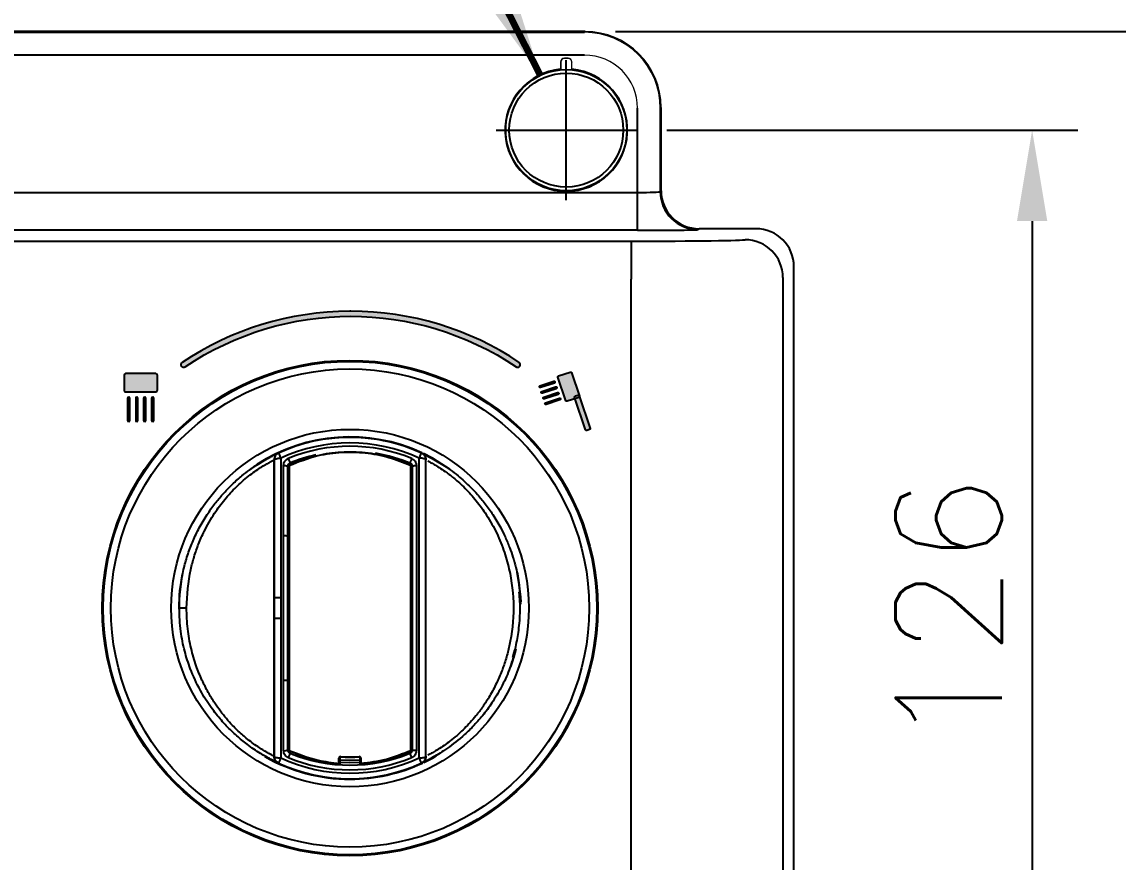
# Model space of a CAD drawing. Extents: x 14808 to 20058, y -13198 to -11680.
# Drawn here: x 18568.38 to 18604.49, y -12334.95 to -12307.26 of the extents above; entities that cross this region are included whole.
import ezdxf

# ---------------------------------------------------------------- set-up
doc = ezdxf.new("R2010")
doc.units = 0
doc.header["$LTSCALE"] = 7
doc.header["$MEASUREMENT"] = 0
doc.linetypes.add('CENTER', pattern=[2, 1.25, -0.25, 0.25, -0.25])
doc.layers.get('0').update_dxf_attribs({"color": 2, "linetype": 'CONTINUOUS'})
for name, color, linetype in [('00_COMPONENTS', 7, 'CONTINUOUS'), ('CL', 1, 'CENTER'), ('D', 2, 'CONTINUOUS')]:
    doc.layers.add(name, color=color, linetype=linetype)
doc.styles.add('GHS', font='romans', dxfattribs={"bigfont": 'ghs'})
doc.dimstyles.new('STANDARD$7', dxfattribs={"dimtxt": 3.5, "dimasz": 3, "dimexe": 1, "dimexo": 0.0625, "dimgap": 1, "dimtad": 1, "dimdec": 4, "dimzin": 0, "dimdsep": 46, "dimtxsty": 'GHS', "dimcen": 1, "dimclrt": 2, "dimadec": 0, "dimazin": 0, "dimtfac": 1, "dimtdec": 4, "dimtofl": 0, "dimtmove": 0, "dimatfit": 3, "dimfxl": 1, "dimtolj": 1, "dimtzin": 0, "dimarcsym": 0})

msp = doc.modelspace()

# ---------------------------------------------------------------- hatches: boundary and pattern name
at = {"layer": 'D'}
h = msp.add_hatch(color=256, dxfattribs=at)
h.dxf.hatch_style = 2
edge = h.paths.add_edge_path()
edge.add_spline(control_points=[(18584.708, -12318.645), (18584.692, -12318.645), (18584.674, -12318.64), (18584.659, -12318.63), (18581.351, -12316.407), (18577.069, -12316.407), (18573.753, -12318.63), (18573.712, -12318.657), (18573.657, -12318.646), (18573.63, -12318.606), (18573.603, -12318.565), (18573.614, -12318.511), (18573.654, -12318.484), (18575.287, -12317.389), (18577.195, -12316.807), (18579.174, -12316.799), (18579.188, -12316.799), (18579.201, -12316.799), (18579.215, -12316.799), (18581.201, -12316.799), (18583.117, -12317.381), (18584.758, -12318.484), (18584.798, -12318.511), (18584.809, -12318.566), (18584.782, -12318.606), (18584.765, -12318.632), (18584.737, -12318.645), (18584.708, -12318.645)], knot_values=[0, 0, 0, 0, 1, 1, 1, 2, 2, 2, 3, 3, 3, 4, 4, 4, 5, 5, 5, 6, 6, 6, 7, 7, 7, 8, 8, 8, 9, 9, 9, 9], degree=3, periodic=0)
h = msp.add_hatch(color=256, dxfattribs=at)
h.dxf.hatch_style = 2
edge = h.paths.add_edge_path()
edge.add_spline(control_points=[(18572.84, -12319.402), (18572.84, -12319.429), (18572.818, -12319.452), (18572.79, -12319.452), (18572.79, -12319.452), (18571.791, -12319.452), (18571.791, -12319.452), (18571.764, -12319.452), (18571.741, -12319.429), (18571.741, -12319.402), (18571.741, -12319.402), (18571.741, -12318.901), (18571.741, -12318.901), (18571.741, -12318.874), (18571.764, -12318.851), (18571.791, -12318.851), (18571.791, -12318.851), (18572.79, -12318.851), (18572.79, -12318.851), (18572.818, -12318.851), (18572.84, -12318.874), (18572.84, -12318.901), (18572.84, -12318.901), (18572.84, -12319.402), (18572.84, -12319.402)], knot_values=[0, 0, 0, 0, 1, 1, 1, 2, 2, 2, 3, 3, 3, 4, 4, 4, 5, 5, 5, 6, 6, 6, 7, 7, 7, 8, 8, 8, 8], degree=3, periodic=0)
h = msp.add_hatch(color=256, dxfattribs=at)
h.dxf.hatch_style = 2
edge = h.paths.add_edge_path()
edge.add_spline(control_points=[(18586.291, -12319.749), (18586.296, -12319.763), (18586.315, -12319.769), (18586.335, -12319.763), (18586.335, -12319.763), (18586.719, -12319.635), (18586.719, -12319.635), (18586.738, -12319.629), (18586.75, -12319.612), (18586.745, -12319.597), (18586.745, -12319.597), (18586.485, -12318.817), (18586.485, -12318.817), (18586.48, -12318.802), (18586.46, -12318.796), (18586.441, -12318.803), (18586.441, -12318.803), (18586.057, -12318.93), (18586.057, -12318.93), (18586.038, -12318.937), (18586.026, -12318.954), (18586.031, -12318.968), (18586.031, -12318.968), (18586.291, -12319.749), (18586.291, -12319.749)], knot_values=[0, 0, 0, 0, 1, 1, 1, 2, 2, 2, 3, 3, 3, 4, 4, 4, 5, 5, 5, 6, 6, 6, 7, 7, 7, 8, 8, 8, 8], degree=3, periodic=0)
h = msp.add_hatch(color=256, dxfattribs=at)
h.dxf.hatch_style = 2
edge = h.paths.add_edge_path()
edge.add_spline(control_points=[(18585.464, -12319.316), (18585.464, -12319.316), (18585.918, -12319.165), (18585.918, -12319.165), (18585.935, -12319.159), (18585.944, -12319.14), (18585.938, -12319.123), (18585.932, -12319.106), (18585.914, -12319.097), (18585.897, -12319.103), (18585.897, -12319.103), (18585.443, -12319.254), (18585.443, -12319.254), (18585.426, -12319.26), (18585.417, -12319.278), (18585.423, -12319.295), (18585.428, -12319.312), (18585.447, -12319.322), (18585.464, -12319.316)], knot_values=[0, 0, 0, 0, 1, 1, 1, 2, 2, 2, 3, 3, 3, 4, 4, 4, 5, 5, 5, 6, 6, 6, 6], degree=3, periodic=0)
h = msp.add_hatch(color=256, dxfattribs=at)
h.dxf.hatch_style = 2
edge = h.paths.add_edge_path()
edge.add_spline(control_points=[(18585.526, -12319.501), (18585.526, -12319.501), (18585.979, -12319.35), (18585.979, -12319.35), (18585.997, -12319.344), (18586.006, -12319.326), (18586, -12319.309), (18585.994, -12319.292), (18585.976, -12319.283), (18585.959, -12319.288), (18585.959, -12319.288), (18585.505, -12319.44), (18585.505, -12319.44), (18585.488, -12319.445), (18585.479, -12319.464), (18585.484, -12319.481), (18585.49, -12319.498), (18585.509, -12319.507), (18585.526, -12319.501)], knot_values=[0, 0, 0, 0, 1, 1, 1, 2, 2, 2, 3, 3, 3, 4, 4, 4, 5, 5, 5, 6, 6, 6, 6], degree=3, periodic=0)
h = msp.add_hatch(color=256, dxfattribs=at)
h.dxf.hatch_style = 2
edge = h.paths.add_edge_path()
edge.add_spline(control_points=[(18571.895, -12320.426), (18571.876, -12320.426), (18571.86, -12320.41), (18571.86, -12320.391), (18571.86, -12320.391), (18571.86, -12319.664), (18571.86, -12319.664), (18571.86, -12319.644), (18571.876, -12319.628), (18571.895, -12319.628), (18571.915, -12319.628), (18571.931, -12319.644), (18571.931, -12319.664), (18571.931, -12319.664), (18571.931, -12320.391), (18571.931, -12320.391), (18571.931, -12320.41), (18571.915, -12320.426), (18571.895, -12320.426)], knot_values=[0, 0, 0, 0, 1, 1, 1, 2, 2, 2, 3, 3, 3, 4, 4, 4, 5, 5, 5, 6, 6, 6, 6], degree=3, periodic=0)
h = msp.add_hatch(color=256, dxfattribs=at)
h.dxf.hatch_style = 2
edge = h.paths.add_edge_path()
edge.add_spline(control_points=[(18572.159, -12320.426), (18572.139, -12320.426), (18572.124, -12320.41), (18572.124, -12320.391), (18572.124, -12320.391), (18572.124, -12319.664), (18572.124, -12319.664), (18572.124, -12319.644), (18572.139, -12319.628), (18572.159, -12319.628), (18572.178, -12319.628), (18572.194, -12319.644), (18572.194, -12319.664), (18572.194, -12319.664), (18572.194, -12320.391), (18572.194, -12320.391), (18572.194, -12320.41), (18572.178, -12320.426), (18572.159, -12320.426)], knot_values=[0, 0, 0, 0, 1, 1, 1, 2, 2, 2, 3, 3, 3, 4, 4, 4, 5, 5, 5, 6, 6, 6, 6], degree=3, periodic=0)
h = msp.add_hatch(color=256, dxfattribs=at)
h.dxf.hatch_style = 2
edge = h.paths.add_edge_path()
edge.add_spline(control_points=[(18572.422, -12320.426), (18572.403, -12320.426), (18572.387, -12320.41), (18572.387, -12320.391), (18572.387, -12320.391), (18572.387, -12319.664), (18572.387, -12319.664), (18572.387, -12319.644), (18572.403, -12319.628), (18572.422, -12319.628), (18572.442, -12319.628), (18572.458, -12319.644), (18572.458, -12319.664), (18572.458, -12319.664), (18572.458, -12320.391), (18572.458, -12320.391), (18572.458, -12320.41), (18572.442, -12320.426), (18572.422, -12320.426)], knot_values=[0, 0, 0, 0, 1, 1, 1, 2, 2, 2, 3, 3, 3, 4, 4, 4, 5, 5, 5, 6, 6, 6, 6], degree=3, periodic=0)
h = msp.add_hatch(color=256, dxfattribs=at)
h.dxf.hatch_style = 2
edge = h.paths.add_edge_path()
edge.add_spline(control_points=[(18572.686, -12320.426), (18572.667, -12320.426), (18572.651, -12320.41), (18572.651, -12320.391), (18572.651, -12320.391), (18572.651, -12319.664), (18572.651, -12319.664), (18572.651, -12319.644), (18572.667, -12319.628), (18572.686, -12319.628), (18572.706, -12319.628), (18572.721, -12319.644), (18572.721, -12319.664), (18572.721, -12319.664), (18572.721, -12320.391), (18572.721, -12320.391), (18572.721, -12320.41), (18572.706, -12320.426), (18572.686, -12320.426)], knot_values=[0, 0, 0, 0, 1, 1, 1, 2, 2, 2, 3, 3, 3, 4, 4, 4, 5, 5, 5, 6, 6, 6, 6], degree=3, periodic=0)
h = msp.add_hatch(color=256, dxfattribs=at)
h.dxf.hatch_style = 2
edge = h.paths.add_edge_path()
edge.add_spline(control_points=[(18585.588, -12319.687), (18585.588, -12319.687), (18586.041, -12319.536), (18586.041, -12319.536), (18586.058, -12319.53), (18586.068, -12319.511), (18586.062, -12319.495), (18586.056, -12319.477), (18586.038, -12319.468), (18586.021, -12319.474), (18586.021, -12319.474), (18585.567, -12319.625), (18585.567, -12319.625), (18585.55, -12319.631), (18585.541, -12319.649), (18585.547, -12319.666), (18585.552, -12319.684), (18585.571, -12319.693), (18585.588, -12319.687)], knot_values=[0, 0, 0, 0, 1, 1, 1, 2, 2, 2, 3, 3, 3, 4, 4, 4, 5, 5, 5, 6, 6, 6, 6], degree=3, periodic=0)
h = msp.add_hatch(color=256, dxfattribs=at)
h.dxf.hatch_style = 2
edge = h.paths.add_edge_path()
edge.add_spline(control_points=[(18585.65, -12319.873), (18585.65, -12319.873), (18586.103, -12319.721), (18586.103, -12319.721), (18586.12, -12319.716), (18586.129, -12319.697), (18586.123, -12319.68), (18586.118, -12319.663), (18586.1, -12319.654), (18586.082, -12319.659), (18586.082, -12319.659), (18585.629, -12319.811), (18585.629, -12319.811), (18585.612, -12319.816), (18585.603, -12319.835), (18585.608, -12319.852), (18585.614, -12319.869), (18585.633, -12319.878), (18585.65, -12319.873)], knot_values=[0, 0, 0, 0, 1, 1, 1, 2, 2, 2, 3, 3, 3, 4, 4, 4, 5, 5, 5, 6, 6, 6, 6], degree=3, periodic=0)
h = msp.add_hatch(color=256, dxfattribs=at)
h.dxf.hatch_style = 2
edge = h.paths.add_edge_path()
edge.add_spline(control_points=[(18586.944, -12320.71), (18586.95, -12320.727), (18586.97, -12320.735), (18586.99, -12320.729), (18586.99, -12320.729), (18587.074, -12320.7), (18587.074, -12320.7), (18587.093, -12320.694), (18587.104, -12320.675), (18587.099, -12320.658), (18587.099, -12320.658), (18586.739, -12319.58), (18586.739, -12319.58), (18586.734, -12319.563), (18586.713, -12319.554), (18586.694, -12319.561), (18586.694, -12319.561), (18586.609, -12319.589), (18586.609, -12319.589), (18586.59, -12319.595), (18586.579, -12319.614), (18586.585, -12319.631), (18586.585, -12319.631), (18586.944, -12320.71), (18586.944, -12320.71)], knot_values=[0, 0, 0, 0, 1, 1, 1, 2, 2, 2, 3, 3, 3, 4, 4, 4, 5, 5, 5, 6, 6, 6, 7, 7, 7, 8, 8, 8, 8], degree=3, periodic=0)

# ---------------------------------------------------------------- linework, layer by layer
at = {"color": 7, "linetype": 'Continuous', "lineweight": 15}
for p, q in [((18586.908, -12307.605), (18586.934, -12307.579)), ((18586.247, -12308.454), (18586.255, -12308.463)), ((18586.372, -12308.454), (18586.247, -12308.454)), ((18586.363, -12308.463), (18586.255, -12308.463)), ((18586.363, -12308.463), (18586.372, -12308.454)), ((18586.122, -12308.579), (18586.122, -12308.825)), ((18586.13, -12308.588), (18586.122, -12308.579)), ((18586.127, -12308.829), (18586.127, -12308.838)), ((18586.13, -12308.588), (18586.13, -12308.838)), ((18586.497, -12308.579), (18586.488, -12308.588)), ((18586.488, -12308.838), (18586.488, -12308.588)), ((18586.491, -12308.838), (18586.491, -12308.829)), ((18586.497, -12308.825), (18586.497, -12308.579)), ((18589.434, -12310.079), (18589.408, -12310.105))]:
    msp.add_line(p, q, dxfattribs=at)
for centre, major_axis, ratio, start_param, end_param in [((18586.908, -12310.106), (1.768, 1.768), 0.999931, 5.497873, 7.068498), ((18586.934, -12310.079), (1.768, 1.768), 0.999829, 5.497873, 7.068498), ((18586.247, -12308.579), (0.0884, -0.0884), 0.999695, 2.356347, 3.926839), ((18586.255, -12308.588), (0.0884, -0.0884), 0.999695, 2.356347, 3.926839), ((18586.363, -12308.588), (-0.0884, -0.0884), 0.999695, 2.356347, 3.926839), ((18586.372, -12308.579), (-0.0884, -0.0884), 0.999695, 2.356347, 3.926839), ((18586.908, -12310.106), (1.238, 1.238), 0.999829, 5.497873, 7.068498), ((18583.101, -12310.829), (4.278, 0), 0.661476, 0.784892, 0.786766), ((18589.518, -12310.829), (4.278, 0), 0.661476, 2.354826, 2.356701)]:
    msp.add_ellipse(centre, major_axis=major_axis, ratio=ratio, start_param=start_param, end_param=end_param, dxfattribs=at)
at = {"layer": '00_COMPONENTS', "color": 7, "linetype": 'Continuous'}
for p, q in [((18586.934, -12307.579), (18551.458, -12307.579)), ((18551.466, -12307.605), (18586.908, -12307.605)), ((18586.908, -12308.355), (18551.466, -12308.355)), ((18588.658, -12312.881), (18588.658, -12310.105)), ((18589.408, -12310.105), (18589.408, -12312.856)), ((18589.434, -12312.829), (18589.434, -12310.079)), ((18589.408, -12312.856), (18589.434, -12312.829)), ((18551.589, -12312.881), (18588.658, -12312.881)), ((18588.658, -12314.131), (18588.658, -12312.881)), ((18588.658, -12314.131), (18551.589, -12314.131)), ((18590.684, -12314.079), (18590.658, -12314.105)), ((18592.559, -12314.079), (18590.684, -12314.079)), ((18551.697, -12314.488), (18588.449, -12314.488)), ((18588.449, -12314.488), (18588.449, -12315.738)), ((18593.809, -12337.829), (18593.809, -12315.329)), ((18588.449, -12337.42), (18588.449, -12315.738)), ((18593.448, -12315.69), (18593.448, -12337.468)), ((18576.814, -12321.478), (18576.83, -12321.471)), ((18581.56, -12321.489), (18581.537, -12321.47)), ((18576.684, -12321.698), (18576.684, -12331.461)), ((18576.684, -12321.698), (18576.684, -12331.461)), ((18576.996, -12324.202), (18576.996, -12321.882)), ((18577.159, -12331.263), (18577.159, -12321.895)), ((18577.212, -12321.795), (18577.179, -12321.815)), ((18577.184, -12321.889), (18577.184, -12331.269)), ((18581.184, -12331.269), (18581.184, -12321.889)), ((18581.188, -12321.813), (18581.226, -12321.866)), ((18581.209, -12321.895), (18581.209, -12331.263)), ((18581.684, -12331.461), (18581.684, -12321.698)), ((18581.684, -12331.461), (18581.684, -12321.698)), ((18577.134, -12324.216), (18577.134, -12321.91)), ((18581.234, -12321.91), (18581.234, -12321.91)), ((18581.209, -12330.505), (18581.209, -12322.653)), ((18581.234, -12322.653), (18581.209, -12322.653)), ((18576.996, -12328.956), (18576.996, -12324.202)), ((18576.684, -12326.911), (18576.684, -12326.247)), ((18576.907, -12326.243), (18576.907, -12326.915)), ((18584.646, -12327.928), (18584.566, -12328.219)), ((18576.996, -12331.276), (18576.996, -12328.956)), ((18577.134, -12331.248), (18577.134, -12328.942)), ((18581.209, -12330.505), (18581.234, -12330.505)), ((18577.141, -12331.277), (18577.134, -12331.247)), ((18577.181, -12331.345), (18577.148, -12331.303)), ((18578.822, -12331.697), (18578.822, -12331.524)), ((18578.847, -12331.519), (18578.847, -12331.717)), ((18579.522, -12331.717), (18579.522, -12331.519)), ((18579.547, -12331.524), (18579.547, -12331.697)), ((18581.157, -12331.363), (18581.188, -12331.344)), ((18581.226, -12331.293), (18581.188, -12331.345)), ((18578.847, -12331.717), (18578.846, -12331.717)), ((18581.537, -12331.688), (18581.583, -12331.649)), ((18581.597, -12331.65), (18581.597, -12331.65))]:
    msp.add_line(p, q, dxfattribs=at)
at = {"layer": '00_COMPONENTS', "color": 7, "linetype": 'Continuous', "flags": 128}
for points in [[(18576.83, -12321.471), (18576.831, -12321.474), (18576.835, -12321.483), (18576.842, -12321.497), (18576.851, -12321.517), (18576.863, -12321.542), (18576.876, -12321.571), (18576.891, -12321.603), (18576.907, -12321.638)], [(18577.212, -12321.795), (18577.688, -12321.625), (18578.075, -12321.525)], [(18581.462, -12321.638), (18581.478, -12321.603), (18581.493, -12321.571), (18581.506, -12321.542), (18581.517, -12321.517), (18581.527, -12321.497), (18581.533, -12321.483), (18581.537, -12321.474), (18581.539, -12321.471)], [(18581.598, -12321.497), (18581.895, -12321.649), (18582.351, -12321.929)], [(18582.49, -12322.01), (18581.901, -12321.638), (18581.611, -12321.489)], [(18577.152, -12321.65), (18577.162, -12321.676), (18577.173, -12321.702), (18577.184, -12321.727), (18577.193, -12321.75), (18577.201, -12321.769), (18577.207, -12321.783), (18577.21, -12321.792), (18577.212, -12321.795)], [(18580.525, -12321.581), (18580.68, -12321.625), (18581.157, -12321.795)], [(18573.566, -12326.872), (18573.569, -12326.226), (18573.641, -12325.618)], [(18584.82, -12326.371), (18584.812, -12326.225), (18584.763, -12325.754)], [(18584.481, -12328.515), (18584.547, -12328.322), (18584.647, -12327.977)], [(18576.907, -12331.52), (18576.891, -12331.555), (18576.876, -12331.587), (18576.863, -12331.616), (18576.851, -12331.641), (18576.842, -12331.661), (18576.835, -12331.676), (18576.831, -12331.685), (18576.83, -12331.688)], [(18579.556, -12331.59), (18579.184, -12331.604), (18578.853, -12331.593)], [(18581.217, -12331.509), (18581.206, -12331.483), (18581.195, -12331.456), (18581.185, -12331.431), (18581.175, -12331.409), (18581.168, -12331.39), (18581.162, -12331.375), (18581.158, -12331.366), (18581.157, -12331.363)], [(18581.539, -12331.688), (18581.537, -12331.685), (18581.533, -12331.676), (18581.527, -12331.661), (18581.517, -12331.641), (18581.506, -12331.616), (18581.493, -12331.587), (18581.478, -12331.555), (18581.462, -12331.52)], [(18581.618, -12331.666), (18581.901, -12331.521), (18582.02, -12331.454)], [(18578.847, -12331.656), (18579.184, -12331.667), (18579.522, -12331.656)]]:
    msp.add_lwpolyline(points, dxfattribs=at)
at = {"layer": '00_COMPONENTS', "color": 7, "linetype": 'Continuous'}
for centre, radius in [((18586.309, -12310.829), 2), ((18586.309, -12310.829), 2), ((18586.309, -12310.829), 1.998), ((18586.309, -12310.829), 1.879), ((18579.184, -12326.579), 8.162), ((18579.184, -12326.579), 8.129), ((18579.184, -12326.579), 7.879), ((18579.184, -12326.579), 5.889)]:
    msp.add_circle(centre, radius, dxfattribs=at)
for centre, radius, start, end in [((18586.309, -12310.829), 2.013, 95.3459, 84.6541), ((18586.309, -12310.829), 2.008, 95.1947, 84.8053), ((18590.658, -12312.855), 1.25, 180.0115, 269.9886), ((18592.198, -12315.69), 1.25, 0.0114, 89.9885), ((18579.184, -12326.579), 5.626, 65.1512, 126.1631), ((18579.184, -12326.579), 5.639, 65.1446, 122.9619), ((18579.184, -12326.579), 5.625, 65.2535, 114.7465), ((18579.184, -12326.579), 5.441, 65.2535, 114.7465), ((18579.184, -12326.579), 5.332, 67.5928, 112.4073), ((18579.184, -12326.579), 5.17, 102.5808, 112.6475), ((18579.184, -12326.579), 5.17, 67.1501, 80.617), ((18576.934, -12321.698), 0.25, 147.3733, 180), ((18577.184, -12321.895), 0.025, 114.8661, 180), ((18577.178, -12321.921), 0.0324, 79.4622, 126.0086), ((18577.138, -12321.906), 0.0491, 19.9339, 43.4348), ((18581.23, -12321.906), 0.0491, 136.55, 160.0813), ((18581.19, -12321.921), 0.0324, 53.999, 100.5302), ((18581.184, -12321.895), 0.025, 0, 65.1339), ((18577.033, -12324.522), 0.322, 71.631, 96.5361), ((18579.184, -12326.579), 5.639, 168.4765, 180.0601), ((18579.184, -12326.579), 5.626, 1.2993, 11.9699), ((18576.855, -12329.521), 3.278, 89.0969, 92.9879), ((18576.855, -12323.637), 3.278, 267.012, 270.9031), ((18577.033, -12328.636), 0.322, 263.4642, 288.3689), ((18577.032, -12331.099), 0.181, 258.5793, 304.5652), ((18577.178, -12331.237), 0.0324, 233.9918, 280.5373), ((18577.184, -12331.263), 0.025, 180, 245.1339), ((18577.138, -12331.252), 0.0491, 316.5668, 340.0645), ((18581.19, -12331.237), 0.0324, 259.4703, 306.0006), ((18581.23, -12331.252), 0.0491, 199.9204, 223.4483), ((18581.184, -12331.263), 0.025, 294.8661, 0), ((18579.184, -12326.579), 5.639, 240.121, 270), ((18579.184, -12326.579), 5.626, 241.6349, 270), ((18576.934, -12331.461), 0.25, 212.6267, 245.2535), ((18579.184, -12326.579), 5.441, 245.2535, 294.7465), ((18579.184, -12326.579), 5.332, 247.5927, 292.4072), ((18579.184, -12326.579), 5.17, 247.1588, 260.5239), ((18579.184, -12326.579), 5.175, 247.5927, 292.4072), ((18578.828, -12331.494), 0.0312, 259.1244, 307.687), ((18578.614, -12331.461), 0.261, 352.7895, 356.9824), ((18579.184, -12326.579), 5.626, 270, 300.6155), ((18579.756, -12331.461), 0.263, 183.0377, 187.2016), ((18579.541, -12331.494), 0.0313, 232.3188, 280.8717), ((18579.184, -12326.579), 5.17, 277.8678, 292.9729), ((18579.184, -12326.579), 5.625, 245.2535, 294.7465), ((18579.184, -12326.579), 5.639, 270, 295.0861)]:
    msp.add_arc(centre, radius, start, end, dxfattribs=at)
for centre, major_axis, ratio, start_param, end_param in [((18588.658, -12312.855), (0.75, 0), 0.034909, 4.712389, 6.270095), ((18590.684, -12312.829), (-0.884, -0.884), 0.999829, 5.497873, 7.068498), ((18588.658, -12314.105), (2, 0), 0.013091, 4.712389, 6.270095), ((18592.559, -12315.329), (0.884, 0.884), 0.999829, 5.497873, 7.068498), ((18588.449, -12314.439), (3.75, 0), 0.013091, 4.712389, 6.270095)]:
    msp.add_ellipse(centre, major_axis=major_axis, ratio=ratio, start_param=start_param, end_param=end_param, dxfattribs=at)
for points, knots in [([(18573.559, -12326.579), (18573.562, -12326.444), (18573.567, -12326.189), (18573.606, -12325.83), (18573.657, -12325.52), (18573.732, -12325.179), (18573.843, -12324.794), (18574.01, -12324.356), (18574.22, -12323.919), (18574.463, -12323.509), (18574.725, -12323.142), (18575.005, -12322.806), (18575.305, -12322.498), (18575.697, -12322.154), (18576.135, -12321.842), (18576.471, -12321.649), (18576.665, -12321.549), (18576.727, -12321.519), (18576.758, -12321.504)], [0, 0, 0, 0, 0.054702, 0.103217, 0.145543, 0.181681, 0.244502, 0.307634, 0.371182, 0.440853, 0.501729, 0.556883, 0.624061, 0.687782, 0.795185, 0.898263, 0.9492, 1, 1, 1, 1]), ([(18576.724, -12321.563), (18576.738, -12321.544), (18576.767, -12321.505), (18576.809, -12321.482), (18576.83, -12321.471)], [0, 0, 0, 0, 0.499993, 1, 1, 1, 1]), ([(18577.174, -12321.872), (18577.486, -12321.75), (18578.04, -12321.532), (18578.899, -12321.417), (18579.683, -12321.435), (18580.465, -12321.576), (18580.949, -12321.773), (18581.195, -12321.872)], [0, 0, 0, 0, 0.2427263, 0.4294606, 0.6216658, 0.8081561, 1, 1, 1, 1]), ([(18581.184, -12321.889), (18580.947, -12321.793), (18580.466, -12321.596), (18579.695, -12321.455), (18578.908, -12321.436), (18578.053, -12321.548), (18577.495, -12321.767), (18577.184, -12321.889)], [0, 0, 0, 0, 0.186513, 0.378345, 0.565051, 0.757256, 1, 1, 1, 1]), ([(18581.539, -12321.471), (18581.56, -12321.482), (18581.602, -12321.505), (18581.63, -12321.544), (18581.645, -12321.563)], [0, 0, 0, 0, 0.500008, 1, 1, 1, 1]), ([(18581.539, -12321.471), (18581.542, -12321.472), (18581.549, -12321.475), (18581.627, -12321.512), (18581.829, -12321.61), (18582.164, -12321.802), (18582.483, -12322.02), (18582.725, -12322.205), (18582.955, -12322.402), (18583.169, -12322.605), (18583.399, -12322.849), (18583.646, -12323.146), (18583.908, -12323.512), (18584.129, -12323.887), (18584.312, -12324.258), (18584.446, -12324.581), (18584.561, -12324.913), (18584.67, -12325.316), (18584.755, -12325.699), (18584.769, -12325.971), (18584.773, -12326.05)], [0, 0, 0, 0, 0.043943, 0.087907, 0.187755, 0.289293, 0.341665, 0.395278, 0.436732, 0.479555, 0.524021, 0.578447, 0.638422, 0.706084, 0.75246, 0.802904, 0.845093, 0.891997, 0.968955, 1, 1, 1, 1]), ([(18573.8, -12326.579), (18573.825, -12326.15), (18573.859, -12325.578), (18574.048, -12324.882), (18574.193, -12324.464), (18574.409, -12323.976), (18574.695, -12323.476), (18575.001, -12323.063), (18575.244, -12322.784), (18575.433, -12322.59), (18575.708, -12322.334), (18575.99, -12322.115), (18576.245, -12321.945), (18576.409, -12321.846), (18576.537, -12321.774), (18576.654, -12321.713), (18576.672, -12321.704), (18576.684, -12321.698)], [0, 0, 0, 0, 0.170473, 0.227306, 0.286491, 0.347125, 0.440099, 0.517482, 0.557439, 0.596883, 0.636044, 0.729194, 0.776971, 0.825982, 0.871381, 0.918167, 1, 1, 1, 1]), ([(18576.684, -12321.698), (18576.687, -12321.691), (18576.694, -12321.676), (18576.743, -12321.657), (18576.816, -12321.643), (18576.876, -12321.64), (18576.907, -12321.638)], [0, 0, 0, 0, 0.241464, 0.4999856, 0.7456728, 1, 1, 1, 1]), ([(18576.684, -12326.247), (18576.684, -12325.896), (18576.684, -12325.193), (18576.684, -12324.081), (18576.684, -12322.911), (18576.684, -12322.102), (18576.684, -12321.698)], [0, 0, 0, 0, 0.229295, 0.458557, 0.729296, 1, 1, 1, 1]), ([(18576.907, -12321.638), (18576.907, -12322.388), (18576.907, -12323.906), (18576.907, -12325.458), (18576.907, -12326.243)], [0, 0, 0, 0, 0.494031, 1, 1, 1, 1]), ([(18576.996, -12321.882), (18576.998, -12321.857), (18577.002, -12321.807), (18577.036, -12321.74), (18577.086, -12321.684), (18577.13, -12321.661), (18577.152, -12321.65)], [0, 0, 0, 0, 0.257042, 0.508532, 0.755544, 1, 1, 1, 1]), ([(18576.996, -12321.882), (18577.004, -12321.882), (18577.021, -12321.882), (18577.047, -12321.883), (18577.072, -12321.886), (18577.095, -12321.889), (18577.113, -12321.894), (18577.13, -12321.901), (18577.132, -12321.907), (18577.134, -12321.91)], [0, 0, 0, 0, 0.1190925, 0.2453981, 0.3766013, 0.5096381, 0.6413697, 0.7687402, 1, 1, 1, 1]), ([(18577.134, -12321.91), (18577.135, -12321.898), (18577.137, -12321.875), (18577.153, -12321.841), (18577.178, -12321.812), (18577.2, -12321.801), (18577.212, -12321.795)], [0, 0, 0, 0, 0.257273, 0.509446, 0.756412, 1, 1, 1, 1]), ([(18581.217, -12321.65), (18581.213, -12321.658), (18581.206, -12321.676), (18581.195, -12321.702), (18581.185, -12321.728), (18581.175, -12321.75), (18581.167, -12321.77), (18581.161, -12321.784), (18581.158, -12321.793), (18581.157, -12321.794), (18581.157, -12321.795)], [0, 0, 0, 0, 0.125002, 0.25, 0.374994, 0.499973, 0.625006, 0.749979, 0.874996, 1, 1, 1, 1]), ([(18581.157, -12321.795), (18581.168, -12321.801), (18581.19, -12321.812), (18581.215, -12321.841), (18581.231, -12321.875), (18581.233, -12321.898), (18581.234, -12321.91)], [0, 0, 0, 0, 0.243603, 0.49057, 0.742743, 1, 1, 1, 1]), ([(18581.217, -12321.65), (18581.239, -12321.661), (18581.282, -12321.684), (18581.332, -12321.74), (18581.366, -12321.807), (18581.37, -12321.857), (18581.372, -12321.882)], [0, 0, 0, 0, 0.244637, 0.491425, 0.742847, 1, 1, 1, 1]), ([(18581.234, -12321.91), (18581.236, -12321.907), (18581.239, -12321.901), (18581.256, -12321.894), (18581.274, -12321.889), (18581.296, -12321.886), (18581.321, -12321.883), (18581.347, -12321.882), (18581.364, -12321.882), (18581.372, -12321.882)], [0, 0, 0, 0, 0.231262, 0.358629, 0.490367, 0.623397, 0.754601, 0.880916, 1, 1, 1, 1]), ([(18581.372, -12321.882), (18581.372, -12322.109), (18581.372, -12322.563), (18581.372, -12323.254), (18581.372, -12323.953), (18581.372, -12324.66), (18581.372, -12325.374), (18581.372, -12326.441), (18581.372, -12327.852), (18581.372, -12329.587), (18581.372, -12330.716), (18581.372, -12331.276)], [0, 0, 0, 0, 0.073472, 0.147476, 0.222013, 0.297084, 0.372689, 0.44883, 0.635191, 0.818909, 1, 1, 1, 1]), ([(18581.462, -12331.52), (18581.462, -12330.718), (18581.461, -12329.094), (18581.462, -12326.588), (18581.461, -12324.078), (18581.462, -12322.445), (18581.462, -12321.638)], [0, 0, 0, 0, 0.246314, 0.498612, 0.75232, 1, 1, 1, 1]), ([(18581.684, -12321.698), (18581.681, -12321.691), (18581.675, -12321.676), (18581.626, -12321.657), (18581.552, -12321.643), (18581.492, -12321.64), (18581.462, -12321.638)], [0, 0, 0, 0, 0.240894, 0.493238, 0.749863, 1, 1, 1, 1]), ([(18581.645, -12321.563), (18581.656, -12321.584), (18581.679, -12321.626), (18581.682, -12321.674), (18581.684, -12321.698)], [0, 0, 0, 0, 0.500001, 1, 1, 1, 1]), ([(18581.684, -12331.461), (18581.684, -12331.108), (18581.684, -12330.404), (18581.684, -12329.365), (18581.684, -12328.388), (18581.684, -12327.474), (18581.684, -12326.597), (18581.684, -12325.724), (18581.684, -12324.817), (18581.684, -12323.835), (18581.684, -12322.778), (18581.684, -12322.058), (18581.684, -12321.698)], [0, 0, 0, 0, 0.110034, 0.219991, 0.319775, 0.409174, 0.498613, 0.58671, 0.674767, 0.775108, 0.887513, 1, 1, 1, 1]), ([(18581.746, -12321.729), (18581.774, -12321.744), (18581.828, -12321.772), (18582.001, -12321.869), (18582.221, -12322.006), (18582.454, -12322.176), (18582.597, -12322.288), (18582.757, -12322.424), (18582.932, -12322.586), (18583.12, -12322.779), (18583.362, -12323.057), (18583.667, -12323.466), (18583.991, -12324.03), (18584.252, -12324.651), (18584.494, -12325.487), (18584.616, -12326.556), (18584.51, -12327.555), (18584.33, -12328.246), (18584.189, -12328.657), (18584.01, -12329.072), (18583.799, -12329.467), (18583.569, -12329.824), (18583.351, -12330.112), (18583.147, -12330.349), (18582.957, -12330.548), (18582.678, -12330.81), (18582.392, -12331.034), (18582.131, -12331.209), (18581.965, -12331.309), (18581.833, -12331.384), (18581.777, -12331.413), (18581.749, -12331.428)], [0, 0, 0, 0, 0.025471, 0.050191, 0.102831, 0.119925, 0.136868, 0.153723, 0.174964, 0.196357, 0.218027, 0.260093, 0.310297, 0.360026, 0.406179, 0.498809, 0.591504, 0.622136, 0.653709, 0.685825, 0.720273, 0.751476, 0.779455, 0.801506, 0.823251, 0.84482, 0.896219, 0.922564, 0.949585, 0.974409, 1, 1, 1, 1]), ([(18581.234, -12321.91), (18581.234, -12322.232), (18581.234, -12322.876), (18581.234, -12323.898), (18581.234, -12324.972), (18581.234, -12325.838), (18581.234, -12326.447), (18581.234, -12326.798), (18581.234, -12327.148), (18581.234, -12327.499), (18581.234, -12327.907), (18581.234, -12328.681), (18581.234, -12329.821), (18581.234, -12330.772), (18581.234, -12331.248)], [0, 0, 0, 0, 0.104875, 0.209744, 0.329261, 0.448776, 0.486015, 0.523237, 0.56045, 0.597668, 0.634899, 0.690483, 0.845183, 1, 1, 1, 1]), ([(18577.134, -12324.216), (18577.134, -12324.507), (18577.134, -12325.332), (18577.134, -12326.716), (18577.134, -12327.907), (18577.134, -12328.551), (18577.134, -12328.649)], [0, 0, 0, 0, 0.197997, 0.56088, 0.933506, 1, 1, 1, 1]), ([(18577.134, -12328.942), (18577.134, -12328.154), (18577.134, -12326.579), (18577.134, -12325.004), (18577.134, -12324.216)], [0, 0, 0, 0, 0.5, 1, 1, 1, 1]), ([(18584.548, -12328.199), (18584.582, -12328.084), (18584.668, -12327.794), (18584.753, -12327.282), (18584.806, -12326.678), (18584.777, -12326.257), (18584.762, -12326.051)], [0, 0, 0, 0, 0.165407, 0.418352, 0.714826, 1, 1, 1, 1]), ([(18573.8, -12326.579), (18573.769, -12326.579), (18573.705, -12326.579), (18573.625, -12326.579), (18573.569, -12326.579), (18573.563, -12326.579), (18573.559, -12326.579)], [0, 0, 0, 0, 0.240601, 0.500001, 0.759416, 1, 1, 1, 1]), ([(18576.814, -12331.681), (18576.801, -12331.674), (18576.758, -12331.654), (18576.583, -12331.57), (18576.243, -12331.381), (18575.896, -12331.149), (18575.625, -12330.937), (18575.452, -12330.79), (18575.223, -12330.578), (18574.935, -12330.276), (18574.584, -12329.835), (18574.226, -12329.269), (18573.934, -12328.639), (18573.726, -12327.983), (18573.588, -12327.315), (18573.569, -12326.836), (18573.559, -12326.579)], [0, 0, 0, 0, 0.0396558, 0.1274532, 0.2169448, 0.3110027, 0.3438558, 0.3773763, 0.4117375, 0.4776052, 0.5485083, 0.6354563, 0.7380252, 0.8156126, 0.9008439, 1, 1, 1, 1]), ([(18576.684, -12331.461), (18576.682, -12331.459), (18576.676, -12331.457), (18576.633, -12331.435), (18576.56, -12331.397), (18576.416, -12331.318), (18576.211, -12331.194), (18575.965, -12331.021), (18575.786, -12330.883), (18575.619, -12330.741), (18575.467, -12330.601), (18575.297, -12330.43), (18575.112, -12330.225), (18574.915, -12329.98), (18574.712, -12329.694), (18574.504, -12329.352), (18574.297, -12328.942), (18574.102, -12328.457), (18573.939, -12327.893), (18573.823, -12327.255), (18573.807, -12326.809), (18573.8, -12326.579)], [0, 0, 0, 0, 0.037962, 0.0755407, 0.1178706, 0.1590954, 0.2475874, 0.2904314, 0.3326522, 0.3643406, 0.3960581, 0.4279305, 0.4707634, 0.5142138, 0.5585507, 0.6141729, 0.6754415, 0.7423964, 0.8224364, 0.9087432, 1, 1, 1, 1]), ([(18576.684, -12331.461), (18576.684, -12331.054), (18576.684, -12330.241), (18576.684, -12329.069), (18576.684, -12327.958), (18576.684, -12327.26), (18576.684, -12326.911)], [0, 0, 0, 0, 0.272158, 0.544328, 0.772162, 1, 1, 1, 1]), ([(18576.907, -12326.915), (18576.907, -12327.7), (18576.907, -12329.252), (18576.907, -12330.77), (18576.907, -12331.52)], [0, 0, 0, 0, 0.50597, 1, 1, 1, 1]), ([(18584.559, -12328.206), (18584.526, -12328.32), (18584.434, -12328.637), (18584.212, -12329.122), (18583.918, -12329.635), (18583.601, -12330.075), (18583.28, -12330.443), (18582.873, -12330.841), (18582.388, -12331.217), (18581.918, -12331.502), (18581.6, -12331.66), (18581.559, -12331.679), (18581.539, -12331.688)], [0, 0, 0, 0, 0.0553195, 0.1541793, 0.2483038, 0.3329069, 0.411769, 0.4858564, 0.6216312, 0.7496299, 0.875127, 1, 1, 1, 1]), ([(18577.152, -12331.509), (18577.13, -12331.497), (18577.086, -12331.475), (18577.036, -12331.419), (18577.002, -12331.351), (18576.998, -12331.301), (18576.996, -12331.276)], [0, 0, 0, 0, 0.244637, 0.491426, 0.742847, 1, 1, 1, 1]), ([(18577.212, -12331.363), (18577.2, -12331.358), (18577.178, -12331.346), (18577.153, -12331.317), (18577.137, -12331.284), (18577.135, -12331.26), (18577.134, -12331.248)], [0, 0, 0, 0, 0.243602, 0.490568, 0.742742, 1, 1, 1, 1]), ([(18577.184, -12331.269), (18577.498, -12331.395), (18578.026, -12331.606), (18578.592, -12331.67), (18578.822, -12331.697)], [0, 0, 0, 0, 0.593964, 1, 1, 1, 1]), ([(18579.547, -12331.697), (18579.829, -12331.662), (18580.395, -12331.593), (18580.92, -12331.377), (18581.184, -12331.269)], [0, 0, 0, 0, 0.4980982, 1, 1, 1, 1]), ([(18581.234, -12331.248), (18581.233, -12331.26), (18581.231, -12331.284), (18581.215, -12331.317), (18581.19, -12331.346), (18581.168, -12331.358), (18581.157, -12331.363)], [0, 0, 0, 0, 0.257273, 0.509438, 0.756402, 1, 1, 1, 1]), ([(18581.234, -12331.247), (18581.233, -12331.259), (18581.232, -12331.284), (18581.219, -12331.306), (18581.213, -12331.317)], [0, 0, 0, 0, 0.489282, 1, 1, 1, 1]), ([(18581.372, -12331.276), (18581.37, -12331.301), (18581.366, -12331.351), (18581.332, -12331.419), (18581.282, -12331.475), (18581.239, -12331.497), (18581.217, -12331.509)], [0, 0, 0, 0, 0.257042, 0.508531, 0.755539, 1, 1, 1, 1]), ([(18581.372, -12331.276), (18581.364, -12331.276), (18581.347, -12331.276), (18581.321, -12331.275), (18581.296, -12331.273), (18581.274, -12331.269), (18581.256, -12331.264), (18581.239, -12331.257), (18581.236, -12331.252), (18581.234, -12331.248)], [0, 0, 0, 0, 0.119084, 0.245399, 0.376602, 0.509633, 0.641371, 0.768738, 1, 1, 1, 1]), ([(18576.684, -12331.461), (18576.687, -12331.468), (18576.693, -12331.482), (18576.743, -12331.501), (18576.816, -12331.515), (18576.877, -12331.519), (18576.907, -12331.52)], [0, 0, 0, 0, 0.2408945, 0.4932348, 0.7498634, 1, 1, 1, 1]), ([(18576.724, -12331.595), (18576.712, -12331.574), (18576.689, -12331.532), (18576.686, -12331.484), (18576.684, -12331.461)], [0, 0, 0, 0, 0.499998, 1, 1, 1, 1]), ([(18576.694, -12331.529), (18576.694, -12331.528), (18576.684, -12331.507), (18576.684, -12331.483), (18576.684, -12331.461)], [0, 0, 0, 0, 0.033164, 1, 1, 1, 1]), ([(18577.212, -12331.363), (18577.211, -12331.364), (18577.211, -12331.365), (18577.207, -12331.375), (18577.201, -12331.389), (18577.193, -12331.408), (18577.184, -12331.431), (18577.173, -12331.456), (18577.162, -12331.483), (18577.155, -12331.5), (18577.152, -12331.509)], [0, 0, 0, 0, 0.1250041, 0.2500209, 0.3749938, 0.5000269, 0.6250075, 0.749997, 0.8749979, 1, 1, 1, 1]), ([(18578.846, -12331.717), (18578.606, -12331.691), (18578.028, -12331.628), (18577.489, -12331.412), (18577.174, -12331.286)], [0, 0, 0, 0, 0.415, 1, 1, 1, 1]), ([(18578.875, -12331.475), (18578.871, -12331.475), (18578.861, -12331.475), (18578.846, -12331.481), (18578.832, -12331.492), (18578.823, -12331.507), (18578.822, -12331.519), (18578.822, -12331.524)], [0, 0, 0, 0, 0.157272, 0.361916, 0.572505, 0.78626, 1, 1, 1, 1]), ([(18578.847, -12331.519), (18578.847, -12331.516), (18578.848, -12331.51), (18578.852, -12331.502), (18578.859, -12331.497), (18578.866, -12331.494), (18578.871, -12331.494), (18578.873, -12331.494)], [0, 0, 0, 0, 0.221624, 0.439937, 0.649647, 0.848639, 1, 1, 1, 1]), ([(18579.495, -12331.494), (18579.391, -12331.499), (18579.184, -12331.509), (18578.977, -12331.499), (18578.873, -12331.494)], [0, 0, 0, 0, 0.5000015, 1, 1, 1, 1]), ([(18579.547, -12331.524), (18579.546, -12331.519), (18579.545, -12331.508), (18579.537, -12331.494), (18579.525, -12331.482), (18579.51, -12331.475), (18579.499, -12331.475), (18579.493, -12331.475)], [0, 0, 0, 0, 0.198591, 0.403849, 0.603928, 0.801942, 1, 1, 1, 1]), ([(18579.522, -12331.519), (18579.521, -12331.516), (18579.521, -12331.51), (18579.517, -12331.503), (18579.511, -12331.497), (18579.503, -12331.494), (18579.498, -12331.494), (18579.495, -12331.494)], [0, 0, 0, 0, 0.2060052, 0.4160273, 0.6160846, 0.8092961, 1, 1, 1, 1]), ([(18581.195, -12331.286), (18580.929, -12331.395), (18580.393, -12331.615), (18579.815, -12331.683), (18579.522, -12331.717)], [0, 0, 0, 0, 0.494332, 1, 1, 1, 1]), ([(18581.462, -12331.52), (18581.492, -12331.518), (18581.552, -12331.515), (18581.625, -12331.501), (18581.675, -12331.482), (18581.681, -12331.468), (18581.684, -12331.461)], [0, 0, 0, 0, 0.254333, 0.500016, 0.758535, 1, 1, 1, 1]), ([(18581.645, -12331.595), (18581.63, -12331.615), (18581.602, -12331.653), (18581.56, -12331.676), (18581.539, -12331.688)], [0, 0, 0, 0, 0.4999929, 1, 1, 1, 1]), ([(18581.684, -12331.461), (18581.682, -12331.484), (18581.679, -12331.532), (18581.656, -12331.574), (18581.645, -12331.595)], [0, 0, 0, 0, 0.5, 1, 1, 1, 1]), ([(18578.822, -12331.697), (18578.822, -12331.697), (18578.824, -12331.699), (18578.83, -12331.705), (18578.837, -12331.711), (18578.843, -12331.716), (18578.845, -12331.717), (18578.846, -12331.717)], [0, 0, 0, 0, 0.011826, 0.240828, 0.576399, 0.811708, 1, 1, 1, 1])]:
    msp.add_open_spline(points, degree=3, knots=knots, dxfattribs=at)
msp.add_open_spline([(18578.875, -12331.475), (18578.978, -12331.48), (18579.184, -12331.49), (18579.39, -12331.48), (18579.493, -12331.475)], degree=3, dxfattribs=at)
at = {"layer": 'CL'}
for p, q in [((18586.309, -12313.139), (18586.309, -12308.519)), ((18583.999, -12310.829), (18588.619, -12310.829))]:
    msp.add_line(p, q, dxfattribs=at)
at = {"layer": 'D'}
for p, q in [((18587.934, -12307.579), (18612.319, -12307.579)), ((18589.619, -12310.829), (18603.157, -12310.829)), ((18601.657, -12313.829), (18601.657, -12339.329))]:
    msp.add_line(p, q, dxfattribs=at)
for points, knots in [([(18584.708, -12318.645), (18584.692, -12318.645), (18584.674, -12318.64), (18584.659, -12318.63), (18581.351, -12316.407), (18577.069, -12316.407), (18573.753, -12318.63), (18573.712, -12318.657), (18573.657, -12318.646), (18573.63, -12318.606), (18573.603, -12318.565), (18573.614, -12318.511), (18573.654, -12318.484), (18575.287, -12317.389), (18577.195, -12316.807), (18579.174, -12316.799), (18579.188, -12316.799), (18579.201, -12316.799), (18579.215, -12316.799), (18581.201, -12316.799), (18583.117, -12317.381), (18584.758, -12318.484), (18584.798, -12318.511), (18584.809, -12318.566), (18584.782, -12318.606), (18584.765, -12318.632), (18584.737, -12318.645), (18584.708, -12318.645)], [0, 0, 0, 0, 1, 1, 1, 2, 2, 2, 3, 3, 3, 4, 4, 4, 5, 5, 5, 6, 6, 6, 7, 7, 7, 8, 8, 8, 9, 9, 9, 9]), ([(18572.84, -12319.402), (18572.84, -12319.429), (18572.818, -12319.452), (18572.79, -12319.452), (18572.79, -12319.452), (18571.791, -12319.452), (18571.791, -12319.452), (18571.764, -12319.452), (18571.741, -12319.429), (18571.741, -12319.402), (18571.741, -12319.402), (18571.741, -12318.901), (18571.741, -12318.901), (18571.741, -12318.874), (18571.764, -12318.851), (18571.791, -12318.851), (18571.791, -12318.851), (18572.79, -12318.851), (18572.79, -12318.851), (18572.818, -12318.851), (18572.84, -12318.874), (18572.84, -12318.901), (18572.84, -12318.901), (18572.84, -12319.402), (18572.84, -12319.402)], [0, 0, 0, 0, 1, 1, 1, 2, 2, 2, 3, 3, 3, 4, 4, 4, 5, 5, 5, 6, 6, 6, 7, 7, 7, 8, 8, 8, 8]), ([(18586.291, -12319.749), (18586.296, -12319.763), (18586.315, -12319.769), (18586.335, -12319.763), (18586.335, -12319.763), (18586.719, -12319.635), (18586.719, -12319.635), (18586.738, -12319.629), (18586.75, -12319.612), (18586.745, -12319.597), (18586.745, -12319.597), (18586.485, -12318.817), (18586.485, -12318.817), (18586.48, -12318.802), (18586.46, -12318.796), (18586.441, -12318.803), (18586.441, -12318.803), (18586.057, -12318.93), (18586.057, -12318.93), (18586.038, -12318.937), (18586.026, -12318.954), (18586.031, -12318.968), (18586.031, -12318.968), (18586.291, -12319.749), (18586.291, -12319.749)], [0, 0, 0, 0, 1, 1, 1, 2, 2, 2, 3, 3, 3, 4, 4, 4, 5, 5, 5, 6, 6, 6, 7, 7, 7, 8, 8, 8, 8]), ([(18585.464, -12319.316), (18585.464, -12319.316), (18585.918, -12319.165), (18585.918, -12319.165), (18585.935, -12319.159), (18585.944, -12319.14), (18585.938, -12319.123), (18585.932, -12319.106), (18585.914, -12319.097), (18585.897, -12319.103), (18585.897, -12319.103), (18585.443, -12319.254), (18585.443, -12319.254), (18585.426, -12319.26), (18585.417, -12319.278), (18585.423, -12319.295), (18585.428, -12319.312), (18585.447, -12319.322), (18585.464, -12319.316)], [0, 0, 0, 0, 1, 1, 1, 2, 2, 2, 3, 3, 3, 4, 4, 4, 5, 5, 5, 6, 6, 6, 6]), ([(18585.526, -12319.501), (18585.526, -12319.501), (18585.979, -12319.35), (18585.979, -12319.35), (18585.997, -12319.344), (18586.006, -12319.326), (18586, -12319.309), (18585.994, -12319.292), (18585.976, -12319.283), (18585.959, -12319.288), (18585.959, -12319.288), (18585.505, -12319.44), (18585.505, -12319.44), (18585.488, -12319.445), (18585.479, -12319.464), (18585.484, -12319.481), (18585.49, -12319.498), (18585.509, -12319.507), (18585.526, -12319.501)], [0, 0, 0, 0, 1, 1, 1, 2, 2, 2, 3, 3, 3, 4, 4, 4, 5, 5, 5, 6, 6, 6, 6]), ([(18571.895, -12320.426), (18571.876, -12320.426), (18571.86, -12320.41), (18571.86, -12320.391), (18571.86, -12320.391), (18571.86, -12319.664), (18571.86, -12319.664), (18571.86, -12319.644), (18571.876, -12319.628), (18571.895, -12319.628), (18571.915, -12319.628), (18571.931, -12319.644), (18571.931, -12319.664), (18571.931, -12319.664), (18571.931, -12320.391), (18571.931, -12320.391), (18571.931, -12320.41), (18571.915, -12320.426), (18571.895, -12320.426)], [0, 0, 0, 0, 1, 1, 1, 2, 2, 2, 3, 3, 3, 4, 4, 4, 5, 5, 5, 6, 6, 6, 6]), ([(18572.159, -12320.426), (18572.139, -12320.426), (18572.124, -12320.41), (18572.124, -12320.391), (18572.124, -12320.391), (18572.124, -12319.664), (18572.124, -12319.664), (18572.124, -12319.644), (18572.139, -12319.628), (18572.159, -12319.628), (18572.178, -12319.628), (18572.194, -12319.644), (18572.194, -12319.664), (18572.194, -12319.664), (18572.194, -12320.391), (18572.194, -12320.391), (18572.194, -12320.41), (18572.178, -12320.426), (18572.159, -12320.426)], [0, 0, 0, 0, 1, 1, 1, 2, 2, 2, 3, 3, 3, 4, 4, 4, 5, 5, 5, 6, 6, 6, 6]), ([(18572.422, -12320.426), (18572.403, -12320.426), (18572.387, -12320.41), (18572.387, -12320.391), (18572.387, -12320.391), (18572.387, -12319.664), (18572.387, -12319.664), (18572.387, -12319.644), (18572.403, -12319.628), (18572.422, -12319.628), (18572.442, -12319.628), (18572.458, -12319.644), (18572.458, -12319.664), (18572.458, -12319.664), (18572.458, -12320.391), (18572.458, -12320.391), (18572.458, -12320.41), (18572.442, -12320.426), (18572.422, -12320.426)], [0, 0, 0, 0, 1, 1, 1, 2, 2, 2, 3, 3, 3, 4, 4, 4, 5, 5, 5, 6, 6, 6, 6]), ([(18572.686, -12320.426), (18572.667, -12320.426), (18572.651, -12320.41), (18572.651, -12320.391), (18572.651, -12320.391), (18572.651, -12319.664), (18572.651, -12319.664), (18572.651, -12319.644), (18572.667, -12319.628), (18572.686, -12319.628), (18572.706, -12319.628), (18572.721, -12319.644), (18572.721, -12319.664), (18572.721, -12319.664), (18572.721, -12320.391), (18572.721, -12320.391), (18572.721, -12320.41), (18572.706, -12320.426), (18572.686, -12320.426)], [0, 0, 0, 0, 1, 1, 1, 2, 2, 2, 3, 3, 3, 4, 4, 4, 5, 5, 5, 6, 6, 6, 6]), ([(18585.588, -12319.687), (18585.588, -12319.687), (18586.041, -12319.536), (18586.041, -12319.536), (18586.058, -12319.53), (18586.068, -12319.511), (18586.062, -12319.495), (18586.056, -12319.477), (18586.038, -12319.468), (18586.021, -12319.474), (18586.021, -12319.474), (18585.567, -12319.625), (18585.567, -12319.625), (18585.55, -12319.631), (18585.541, -12319.649), (18585.547, -12319.666), (18585.552, -12319.684), (18585.571, -12319.693), (18585.588, -12319.687)], [0, 0, 0, 0, 1, 1, 1, 2, 2, 2, 3, 3, 3, 4, 4, 4, 5, 5, 5, 6, 6, 6, 6]), ([(18585.65, -12319.873), (18585.65, -12319.873), (18586.103, -12319.721), (18586.103, -12319.721), (18586.12, -12319.716), (18586.129, -12319.697), (18586.123, -12319.68), (18586.118, -12319.663), (18586.1, -12319.654), (18586.082, -12319.659), (18586.082, -12319.659), (18585.629, -12319.811), (18585.629, -12319.811), (18585.612, -12319.816), (18585.603, -12319.835), (18585.608, -12319.852), (18585.614, -12319.869), (18585.633, -12319.878), (18585.65, -12319.873)], [0, 0, 0, 0, 1, 1, 1, 2, 2, 2, 3, 3, 3, 4, 4, 4, 5, 5, 5, 6, 6, 6, 6]), ([(18586.944, -12320.71), (18586.95, -12320.727), (18586.97, -12320.735), (18586.99, -12320.729), (18586.99, -12320.729), (18587.074, -12320.7), (18587.074, -12320.7), (18587.093, -12320.694), (18587.104, -12320.675), (18587.099, -12320.658), (18587.099, -12320.658), (18586.739, -12319.58), (18586.739, -12319.58), (18586.734, -12319.563), (18586.713, -12319.554), (18586.694, -12319.561), (18586.694, -12319.561), (18586.609, -12319.589), (18586.609, -12319.589), (18586.59, -12319.595), (18586.579, -12319.614), (18586.585, -12319.631), (18586.585, -12319.631), (18586.944, -12320.71), (18586.944, -12320.71)], [0, 0, 0, 0, 1, 1, 1, 2, 2, 2, 3, 3, 3, 4, 4, 4, 5, 5, 5, 6, 6, 6, 7, 7, 7, 8, 8, 8, 8])]:
    msp.add_open_spline(points, degree=3, knots=knots, dxfattribs=at)
msp.add_solid([(18601.157, -12313.829), (18602.157, -12313.829), (18601.657, -12310.829)], dxfattribs=at)

# ---------------------------------------------------------------- texts
at = {"layer": 'D', "insert": (18598.907, -12326.683), "char_height": 3.5, "attachment_point": 5, "rotation": 90, "style": 'GHS'}
msp.add_mtext('\\A1;126', dxfattribs=at)

# ---------------------------------------------------------------- leaders
at = {"layer": 'D'}
msp.add_leader([(18585.448, -12309.01), (18578.13, -12294.608)], dimstyle='STANDARD$7', override={"dimexe": 1.5, "dimexo": 1, "dimtad": 0, "dimzin": 8, "dimcen": -1, "dimclrd": 256, "dimclre": 256, "dimclrt": 256, "dimadec": 4, "dimazin": 2, "dimtofl": 1, "dimtmove": 1, "dimlwd": 65535, "dimlwe": 65535}, dxfattribs=at)

doc.saveas('drawing.dxf')
